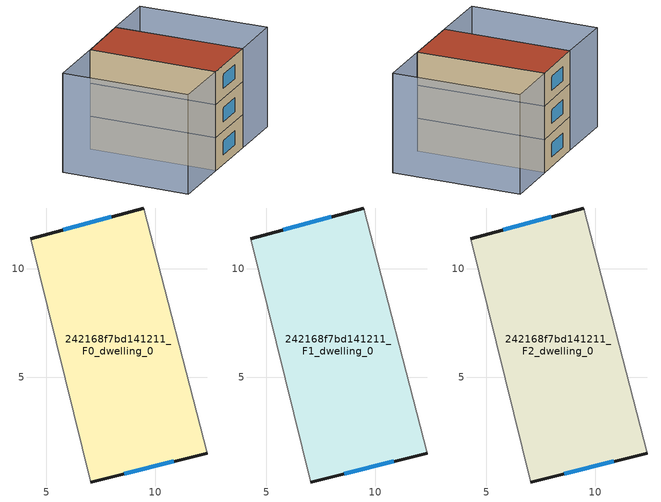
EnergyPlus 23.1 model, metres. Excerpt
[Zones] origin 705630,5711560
242168f7bd141211_F0_dwelling_0
 floor ground (EU_floor_Construction): 9.48,12.79 12.41,1.5 7.03,0.17 4.27,11.38 z0
 wall outside (EU_wall_Construction): 7.03,0.17 12.41,1.5 / 9.48,12.79 4.27,11.38 z0:3
 wall adiabatic (EU_wall_Construction): 12.41,1.5 9.48,12.79 / 4.27,11.38 7.03,0.17 z0:3
 window (EU_Window_Construction): 8.59,0.56 10.86,1.12 / 7.97,12.38 5.77,11.78 z0.87:2.13
242168f7bd141211_F1_dwelling_0
 floor to 242168f7bd141211_F0_dwelling_0 (EU_floor_Construction): 9.48,12.79 12.41,1.5 7.03,0.17 4.26,11.38 z3
 wall outside (EU_wall_Construction): 7.03,0.17 12.41,1.5 / 9.48,12.79 4.27,11.38 z3:6
 wall adiabatic (EU_wall_Construction): 12.41,1.5 9.48,12.79 / 4.27,11.38 7.03,0.17 z3:6
 window (EU_Window_Construction): 8.59,0.56 10.86,1.12 / 7.97,12.38 5.77,11.78 z3.87:5.13
242168f7bd141211_F2_dwelling_0
 floor to 242168f7bd141211_F1_dwelling_0 (EU_floor_Construction): 9.48,12.79 12.41,1.5 7.03,0.17 4.26,11.38 z6
 wall outside (EU_wall_Construction): 7.03,0.17 12.41,1.5 / 9.48,12.79 4.27,11.38 z6:9
 wall adiabatic (EU_wall_Construction): 12.41,1.5 9.48,12.79 / 4.27,11.38 7.03,0.17 z6:9
 window (EU_Window_Construction): 8.59,0.56 10.86,1.12 / 7.97,12.38 5.77,11.78 z6.87:8.13
 roof outside (EU_roof_Construction): 12.41,1.5 9.48,12.79 4.27,11.38 7.03,0.17 z9
shading: 4.26,11.38 7.03,0.17 / 7.03,0.17 1.6,-1.17 / 1.6,-1.17 -1.17,10.03 / -1.17,10.03 4.26,11.38 / 12.41,1.5 9.48,12.79 / 9.48,12.79 14.44,14.08 / 14.44,14.08 17.37,2.79 / 17.37,2.79 12.41,1.5 z0:9
[Building]
EU S2 Campaign: North Axis=0; Terrain=City; Solar Distribution=FullExterior
[Site:Location]
London: Latitude=51.5; Longitude=-0.5; Time Zone=0; Elevation=25
[SizingPeriod:WeatherFileDays]
AnnualSizingPeriod: Begin Month=1; Begin Day of Month=1; End Month=12; End Day of Month=31; Day of Week for Start Day=Monday; Use Weather File Daylight Saving Period=No; Use Weather File Rain and Snow Indicators=No
[MATERIAL]
EU_InternalMass_Material: Roughness=MediumRough; Thickness=0.1; Conductivity=1; Density=1800; Specific Heat=900; Thermal Absorptance=0.9; Solar Absorptance=0.7; Visible Absorptance=0.7
[MATERIAL:NOMASS] Roughness=MediumRough; Thermal Absorptance=0.9; Solar Absorptance=0.7; Visible Absorptance=0.7
Name | Thermal Resistance
EU_wall_NoMass | 0.724719
EU_roof_NoMass | 2.98947
EU_floor_NoMass | 2.39157
[WINDOWMATERIAL:SIMPLEGLAZINGSYSTEM]
EU_Window_SimpleGlazing: UFactor=2.63425; Solar Heat Gain Coefficient=0.76; Visible Transmittance=0.76
[CONSTRUCTION]
EU_wall_Construction: EU_wall_NoMass
EU_roof_Construction: EU_roof_NoMass
EU_floor_Construction: EU_floor_NoMass
EU_Window_Construction: EU_Window_SimpleGlazing
EU_InternalMass_Construction: EU_InternalMass_Material
[ZONE] Type=1; Multiplier=1; Ceiling Height=autocalculate; Volume=190.436; Floor Area=autocalculate; Part of Total Floor Area=Yes
242168f7bd141211_F0_dwelling_0; 242168f7bd141211_F1_dwelling_0; 242168f7bd141211_F2_dwelling_0
[INTERNALMASS] Construction=EU_InternalMass_Construction; Surface Area=63.4783
Name | Zone or ZoneList
242168f7bd141211_F0_dwelling_0_EU_InternalMass | 242168f7bd141211_F0_dwelling_0
242168f7bd141211_F1_dwelling_0_EU_InternalMass | 242168f7bd141211_F1_dwelling_0
242168f7bd141211_F2_dwelling_0_EU_InternalMass | 242168f7bd141211_F2_dwelling_0
[OTHEREQUIPMENT] Fuel Type=Electricity; Design Level Calculation Method=Watts/Area; Power per Zone Floor Area=1; Fraction Latent=0; Fraction Radiant=0; Fraction Lost=0; Carbon Dioxide Generation Rate=0; EndUse Subcategory=EU_Step8_InternalGains
Name | Zone or ZoneList or Space or SpaceList | Schedule
EU_Step8_InternalGain_242168f7bd141211_F0_dwelling_0_f000 | 242168f7bd141211_F0_dwelling_0 | EU_Step8_GainSchedule_242168f7bd141211_F0_dwelling_0_f000
EU_Step8_InternalGain_242168f7bd141211_F1_dwelling_0_f000 | 242168f7bd141211_F1_dwelling_0 | EU_Step8_GainSchedule_242168f7bd141211_F1_dwelling_0_f000
EU_Step8_InternalGain_242168f7bd141211_F2_dwelling_0_f000 | 242168f7bd141211_F2_dwelling_0 | EU_Step8_GainSchedule_242168f7bd141211_F2_dwelling_0_f000
[ZONEVENTILATION:DESIGNFLOWRATE] Schedule=EU_AlwaysOn; Design Flow Rate Calculation Method=AirChanges/Hour; Air Changes per Hour=0.418135; Ventilation Type=Natural; Fan Pressure Rise=0; Fan Total Efficiency=1; Constant Term Coefficient=1; Temperature Term Coefficient=0; Velocity Term Coefficient=0; Velocity Squared Term Coefficient=0; Minimum Indoor Temperature=-100; Maximum Indoor Temperature=100; Delta Temperature=-100; Minimum Outdoor Temperature=-100; Maximum Outdoor Temperature=100; Maximum Wind Speed=40
Name | Zone or ZoneList or Space or SpaceList
EU_ConstantAir_242168f7bd141211_F0_dwelling_0 | 242168f7bd141211_F0_dwelling_0
EU_ConstantAir_242168f7bd141211_F1_dwelling_0 | 242168f7bd141211_F1_dwelling_0
EU_ConstantAir_242168f7bd141211_F2_dwelling_0 | 242168f7bd141211_F2_dwelling_0
[HVACTEMPLATE:THERMOSTAT] Constant Heating Setpoint=20; Constant Cooling Setpoint=50
EU_HeatOnly_242168f7bd141211_F0_dwelling_0; EU_HeatOnly_242168f7bd141211_F1_dwelling_0; EU_HeatOnly_242168f7bd141211_F2_dwelling_0
[HVACTEMPLATE:ZONE:IDEALLOADSAIRSYSTEM] System Availability Schedule=EU_AlwaysOn; Maximum Heating Supply Air Temperature=50; Minimum Cooling Supply Air Temperature=13; Maximum Heating Supply Air Humidity Ratio=0.0156; Minimum Cooling Supply Air Humidity Ratio=0.0077; Heating Limit=NoLimit; Cooling Limit=NoLimit; Heating Availability Schedule=EU_AlwaysOn; Cooling Availability Schedule=EU_CoolingOff; Dehumidification Control Type=ConstantSensibleHeatRatio; Cooling Sensible Heat Ratio=0.7; Dehumidification Setpoint=60; Humidification Control Type=None; Humidification Setpoint=30; Outdoor Air Method=None; Outdoor Air Flow Rate per Person=0.00944; Outdoor Air Flow Rate per Zone Floor Area=0; Outdoor Air Flow Rate per Zone=0; Demand Controlled Ventilation Type=None; Outdoor Air Economizer Type=NoEconomizer; Heat Recovery Type=None; Sensible Heat Recovery Effectiveness=0.7; Latent Heat Recovery Effectiveness=0.65
Name | Template Thermostat
242168f7bd141211_F0_dwelling_0 | EU_HeatOnly_242168f7bd141211_F0_dwelling_0
242168f7bd141211_F1_dwelling_0 | EU_HeatOnly_242168f7bd141211_F1_dwelling_0
242168f7bd141211_F2_dwelling_0 | EU_HeatOnly_242168f7bd141211_F2_dwelling_0
[SIZING:ZONE] Zone Cooling Design Supply Air Temperature Input Method=SupplyAirTemperature; Zone Cooling Design Supply Air Temperature=13; Zone Heating Design Supply Air Temperature Input Method=SupplyAirTemperature; Zone Heating Design Supply Air Temperature=50; Zone Cooling Design Supply Air Humidity Ratio=0.008; Zone Heating Design Supply Air Humidity Ratio=0.008; Cooling Design Air Flow Method=DesignDay; Cooling Design Air Flow Rate=0; Cooling Minimum Air Flow per Zone Floor Area=0.000762; Cooling Minimum Air Flow=0; Cooling Minimum Air Flow Fraction=0.2; Heating Design Air Flow Method=DesignDay; Heating Design Air Flow Rate=0; Heating Maximum Air Flow per Zone Floor Area=0.002032; Heating Maximum Air Flow=0.141576; Heating Maximum Air Flow Fraction=0.3; Account for Dedicated Outdoor Air System=No; Dedicated Outdoor Air System Control Strategy=NeutralSupplyAir; Dedicated Outdoor Air Low Setpoint Temperature for Design=autosize; Dedicated Outdoor Air High Setpoint Temperature for Design=autosize; Zone Load Sizing Method=Sensible Load Only No Latent Load; Zone Latent Cooling Design Supply Air Humidity Ratio Input Method=HumidityRatioDifference; Zone Cooling Design Supply Air Humidity Ratio Difference=0.005; Zone Latent Heating Design Supply Air Humidity Ratio Input Method=HumidityRatioDifference; Zone Humidification Design Supply Air Humidity Ratio Difference=0.005
242168f7bd141211_F0_dwelling_0; 242168f7bd141211_F1_dwelling_0; 242168f7bd141211_F2_dwelling_0
[SCHEDULE:CONSTANT]
Name | Hourly Value
EU_AlwaysOn | 1
EU_CoolingOff | 0
[SCHEDULE:FILE] Column Number=1; Rows to Skip at Top=0; Number of Hours of Data=8760; Column Separator=Comma; Interpolate to Timestep=No; Minutes per Item=60; Adjust Schedule for Daylight Savings=Yes
Name | File
EU_Step8_GainSchedule_242168f7bd141211_F0_dwelling_0_f000 | ../../schedules/242168f7bd141211/242168f7bd141211_F0_dwelling_0_f000_gain.csv
EU_Step8_GainSchedule_242168f7bd141211_F1_dwelling_0_f000 | ../../schedules/242168f7bd141211/242168f7bd141211_F1_dwelling_0_f000_gain.csv
EU_Step8_GainSchedule_242168f7bd141211_F2_dwelling_0_f000 | ../../schedules/242168f7bd141211/242168f7bd141211_F2_dwelling_0_f000_gain.csv
